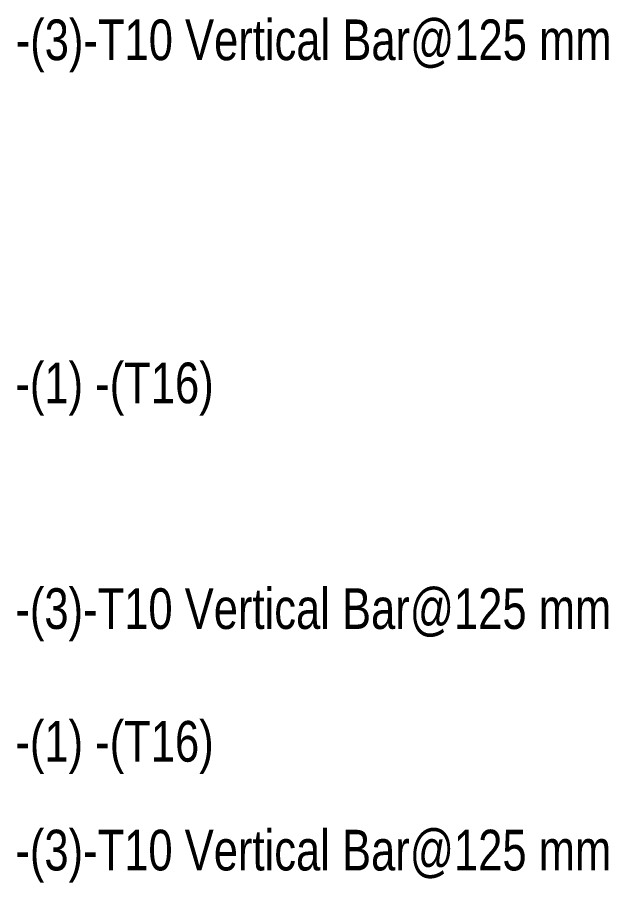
# Model space of a CAD drawing. Header units: millimetres. Extents: x 18954 to 39483, y -1618 to 21231.
# Drawn here: x 21058 to 22874, y -607 to 2051 of the extents above; entities that cross this region are included whole.
import ezdxf

# ---------------------------------------------------------------- set-up
doc = ezdxf.new("R2010")
doc.units = ezdxf.units.MM
doc.layers.add('S-RBAR-IDEN', color=171, linetype='Continuous', lineweight=9)
doc.styles.add('Nirmala UI Semilight', font='NirmalaS.ttf', dxfattribs={"width": 0.8, "height": 125})

msp = doc.modelspace()

# ---------------------------------------------------------------- texts
at = {"layer": 'S-RBAR-IDEN', "char_height": 125, "attachment_point": 1, "style": 'Nirmala UI Semilight'}
for s, insert, width in [('-(3)-T10 Vertical Bar@125 mm', (21053.17979, 2044.35459), 2180.59), ('-(1) -(T16)', (21052.17979, 990.36077), 679.831), ('-(3)-T10 Vertical Bar@125 mm', (21052.17979, 297.06538), 2180.59), ('-(1) -(T16)', (21052.17979, -110.62342), 679.831), ('-(3)-T10 Vertical Bar@125 mm', (21052.17979, -444.81419), 2180.59)]:
    msp.add_mtext(s, dxfattribs=dict(at, insert=insert, width=width))

doc.saveas('drawing.dxf')
